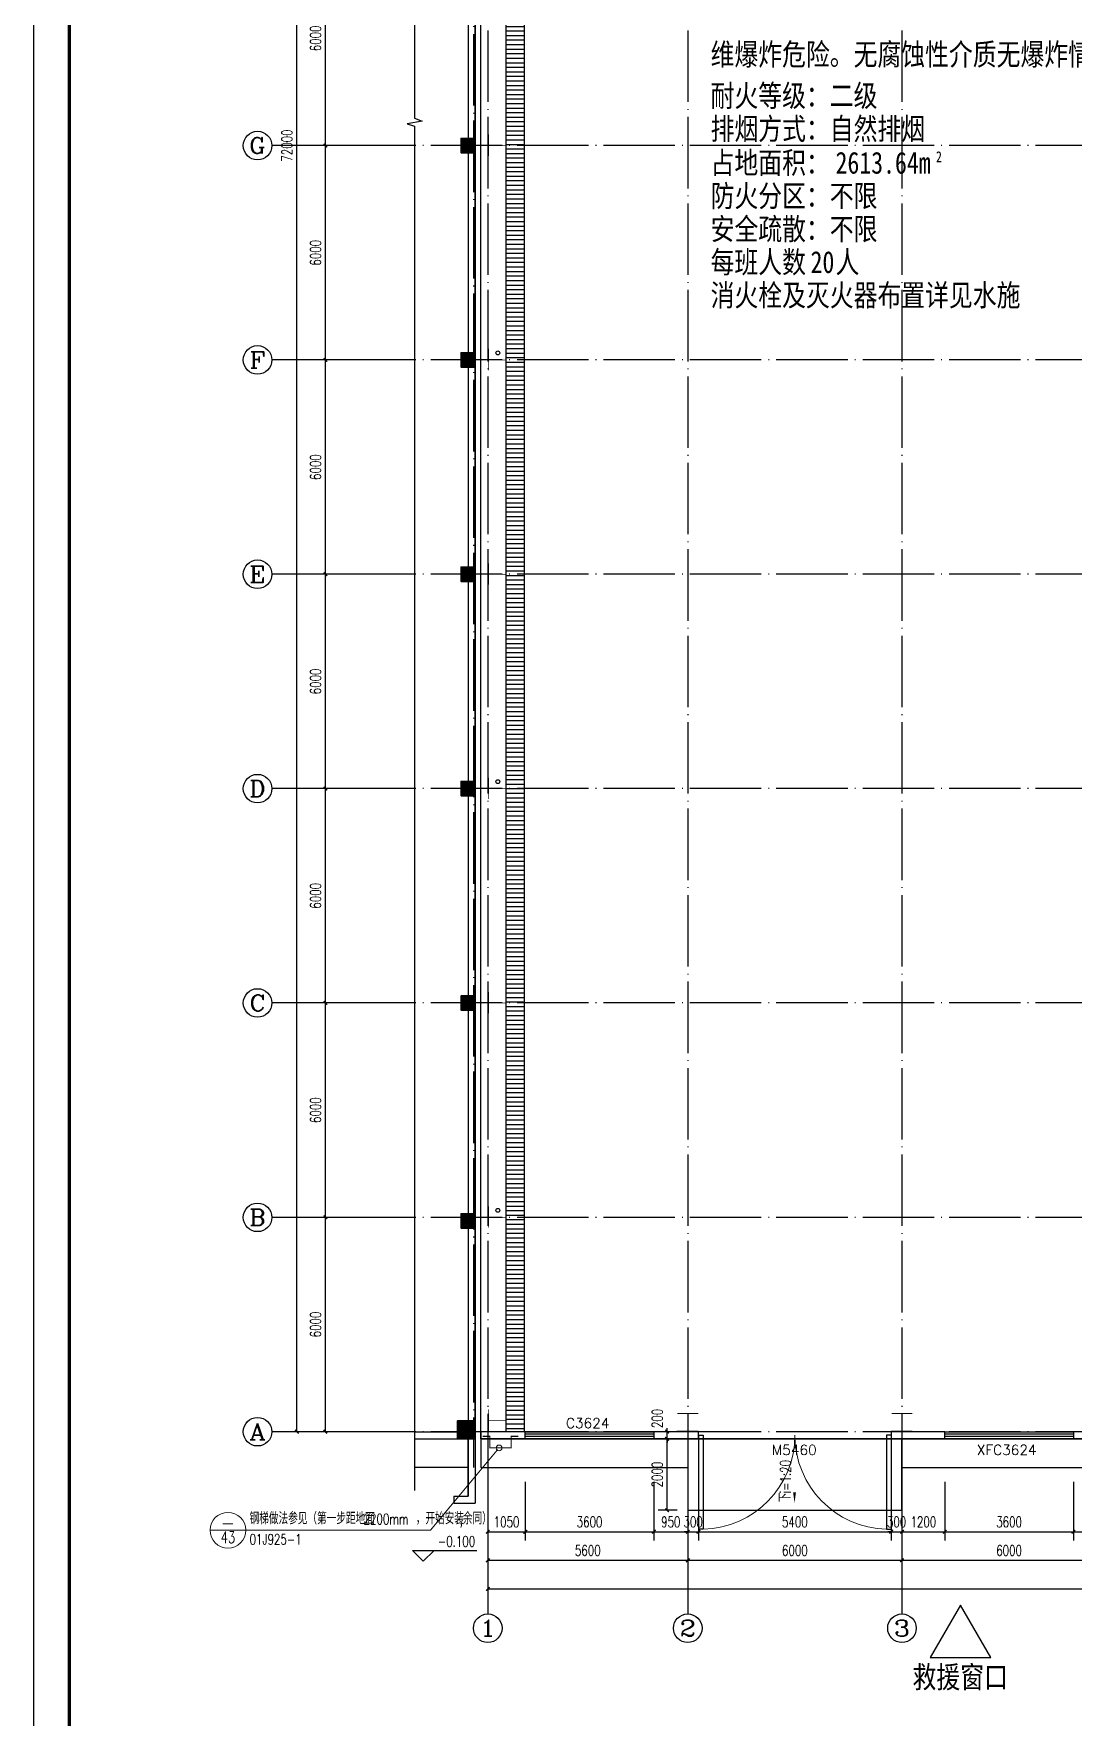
# Model space of a CAD drawing. Extents: x 683431 to 951238, y -788560 to -543702.
# Drawn here: x 683531 to 712651, y -706453 to -659326 of the extents above; entities that cross this region are included whole.
import ezdxf
from ezdxf.enums import TextEntityAlignment as Align

# ---------------------------------------------------------------- set-up
doc = ezdxf.new("R2010")
doc.units = 0
doc.header["$LTSCALE"] = 1000
doc.header["$MEASUREMENT"] = 0
doc.linetypes.add('DOTE', pattern=[2.42, 2, -0.2, 0.02, -0.2])
for name, color, linetype in [('AXIS', 3, 'Continuous'), ('AXIS_TEXT', 7, 'Continuous'), ('COLUMN', 9, 'Continuous'), ('DIM_ELEV', 3, 'Continuous'), ('DIM_SYMB', 3, 'Continuous'), ('DOTE', 1, 'Continuous'), ('GROUND', 2, 'Continuous'), ('PUB_DIM', 3, 'Continuous'), ('PUB_HATCH', 23, 'Continuous'), ('PUB_TEXT', 3, 'Continuous'), ('PUB_TITLE', 4, 'Continuous'), ('RAIL', 163, 'Continuous'), ('WALL', 7, 'Continuous'), ('WINDOW', 4, 'Continuous'), ('WINDOW_TEXT', 7, 'Continuous')]:
    doc.layers.add(name, color=color, linetype=linetype)
doc.layers.add('DIM_IDEN', color=3, linetype='Continuous', lineweight=13)
doc.layers.add('柱', color=2, linetype='Continuous', lineweight=35)
doc.styles.add('_TCH_AXIS', font='COMPLEX', dxfattribs={"bigfont": 'GBCBIG'})
doc.styles.add('_TCH_DIM', font='SIMPLEX', dxfattribs={"bigfont": 'GBCBIG'})
doc.styles.add('_TCH_DIM_T3', font='SIMPLEX', dxfattribs={"width": 0.705882, "bigfont": 'GBCBIG'})
doc.styles.add('_TCH_LABEL', font='COMPLEX', dxfattribs={"bigfont": 'GBCBIG'})
doc.styles.add('_TCH_WINDOW', font='simplex_.ttf', dxfattribs={"height": 3.5, "bigfont": 'GBCBIG'})
doc.styles.add('COMPLEX', font='COMPLEX')
doc.styles.add('宋体(0.8)', font='', dxfattribs={"width": 0.8})
doc.styles.get('宋体(0.8)').set_extended_font_data('SimSun')
doc.dimstyles.new('_TCH_ARCH&&100', dxfattribs={"dimtxt": 297.5, "dimasz": 100, "dimexe": 250, "dimexo": 300, "dimgap": 126.25, "dimtad": 1, "dimdec": 0, "dimzin": 0, "dimdsep": 46, "dimtxsty": '_TCH_DIM_T3', "dimblk": 'ARCHTICK', "dimcen": 0.09, "dimazin": 2, "dimtfac": 1, "dimtdec": 0, "dimtix": 1, "dimtmove": 2, "dimatfit": 3, "dimfxl": 0, "dimtolj": 1, "dimtzin": 0, "dimarcsym": 0})

# ---------------------------------------------------------------- blocks, each defined once
blk = doc.blocks.new('_ArchTick')
at = {"color": 0, "linetype": 'ByBlock', "const_width": 0.4}
blk.add_lwpolyline([(-0.5, -0.5), (0.5, 0.5)], dxfattribs=at)
blk = doc.blocks.new('*D45')
at = {"layer": 'Defpoints', "color": 0}
for p in [(701271, -698658), (701851, -698658), (701851, -700658)]:
    blk.add_point(p, dxfattribs=at)
at = {"layer": 'PUB_DIM', "color": 0, "lineweight": -2}
for p, q in [((701551, -698658), (701021, -698658)), ((701271, -700658), (701271, -698658)), ((701551, -700658), (701021, -700658))]:
    blk.add_line(p, q, dxfattribs=at)
at = {"layer": 'PUB_DIM', "color": 0, "lineweight": -2, "xscale": 100, "yscale": 100, "zscale": 100}
for p, rotation in [((701271, -698658), 90), ((701271, -700658), 270)]:
    blk.add_blockref('_ArchTick', p, dxfattribs=dict(at, rotation=rotation))
at = {"layer": 'PUB_DIM', "color": 0, "insert": (700996, -699658), "char_height": 297.5, "attachment_point": 5, "rotation": 90, "style": '_TCH_DIM_T3'}
blk.add_mtext('\\A1;2000', dxfattribs=at)
blk = doc.blocks.new('*D46')
at = {"layer": 'Defpoints', "color": 0}
for p in [(701271, -698458), (701851, -698458), (701851, -698658)]:
    blk.add_point(p, dxfattribs=at)
at = {"layer": 'PUB_DIM', "color": 0, "lineweight": -2}
for p, q in [((701271, -698458), (701271, -698358)), ((701551, -698458), (701021, -698458)), ((701551, -698658), (701021, -698658)), ((701271, -698658), (701271, -698458)), ((701271, -698658), (701271, -698758))]:
    blk.add_line(p, q, dxfattribs=at)
at = {"layer": 'PUB_DIM', "color": 0, "lineweight": -2, "xscale": 100, "yscale": 100, "zscale": 100}
for p, rotation in [((701271, -698458), 270), ((701271, -698658), 90)]:
    blk.add_blockref('_ArchTick', p, dxfattribs=dict(at, rotation=rotation))
at = {"layer": 'PUB_DIM', "color": 0, "insert": (700996, -698088), "char_height": 297.5, "attachment_point": 5, "rotation": 90, "style": '_TCH_DIM_T3'}
blk.add_mtext('\\A1;200', dxfattribs=at)
blk = doc.blocks.new('*D402')
at = {"layer": 'AXIS', "color": 0, "lineweight": -2}
for p, q in [((696251, -699858), (696251, -702308)), ((701851, -699858), (701851, -702308)), ((696251, -702058), (701851, -702058))]:
    blk.add_line(p, q, dxfattribs=at)
at = {"layer": 'Defpoints', "color": 0}
for p in [(696251, -699558), (701851, -699558), (701851, -702058)]:
    blk.add_point(p, dxfattribs=at)
at = {"layer": 'AXIS', "color": 0, "lineweight": -2, "xscale": 100, "yscale": 100, "zscale": 100, "rotation": 180}
blk.add_blockref('_ArchTick', (696251, -702058), dxfattribs=at)
at = {"layer": 'AXIS', "color": 0, "lineweight": -2, "xscale": 100, "yscale": 100, "zscale": 100}
blk.add_blockref('_ArchTick', (701851, -702058), dxfattribs=at)
at = {"layer": 'AXIS', "color": 0, "insert": (699051, -701783), "char_height": 297.5, "attachment_point": 5, "style": '_TCH_DIM_T3'}
blk.add_mtext('\\A1;5600', dxfattribs=at)
blk = doc.blocks.new('*D403')
at = {"layer": 'AXIS', "color": 0, "lineweight": -2}
for p, q in [((701851, -699858), (701851, -702308)), ((707851, -699858), (707851, -702308)), ((701851, -702058), (707851, -702058))]:
    blk.add_line(p, q, dxfattribs=at)
at = {"layer": 'Defpoints', "color": 0}
for p in [(701851, -699558), (707851, -699558), (707851, -702058)]:
    blk.add_point(p, dxfattribs=at)
at = {"layer": 'AXIS', "color": 0, "lineweight": -2, "xscale": 100, "yscale": 100, "zscale": 100, "rotation": 180}
blk.add_blockref('_ArchTick', (701851, -702058), dxfattribs=at)
at = {"layer": 'AXIS', "color": 0, "lineweight": -2, "xscale": 100, "yscale": 100, "zscale": 100}
blk.add_blockref('_ArchTick', (707851, -702058), dxfattribs=at)
at = {"layer": 'AXIS', "color": 0, "insert": (704851, -701783), "char_height": 297.5, "attachment_point": 5, "style": '_TCH_DIM_T3'}
blk.add_mtext('\\A1;6000', dxfattribs=at)
blk = doc.blocks.new('*D404')
at = {"layer": 'AXIS', "color": 0, "lineweight": -2}
for p, q in [((707851, -699858), (707851, -702308)), ((713851, -699858), (713851, -702308)), ((707851, -702058), (713851, -702058))]:
    blk.add_line(p, q, dxfattribs=at)
at = {"layer": 'Defpoints', "color": 0}
for p in [(707851, -699558), (713851, -699558), (713851, -702058)]:
    blk.add_point(p, dxfattribs=at)
at = {"layer": 'AXIS', "color": 0, "lineweight": -2, "xscale": 100, "yscale": 100, "zscale": 100, "rotation": 180}
blk.add_blockref('_ArchTick', (707851, -702058), dxfattribs=at)
at = {"layer": 'AXIS', "color": 0, "lineweight": -2, "xscale": 100, "yscale": 100, "zscale": 100}
blk.add_blockref('_ArchTick', (713851, -702058), dxfattribs=at)
at = {"layer": 'AXIS', "color": 0, "insert": (710851, -701783), "char_height": 297.5, "attachment_point": 5, "style": '_TCH_DIM_T3'}
blk.add_mtext('\\A1;6000', dxfattribs=at)
blk = doc.blocks.new('*D408')
at = {"layer": 'AXIS', "color": 0, "lineweight": -2}
for p, q in [((696251, -699858), (696251, -701508)), ((697301, -699858), (697301, -701508)), ((696251, -701258), (697301, -701258))]:
    blk.add_line(p, q, dxfattribs=at)
at = {"layer": 'Defpoints', "color": 0}
for p in [(696251, -699558), (697301, -699558), (697301, -701258)]:
    blk.add_point(p, dxfattribs=at)
at = {"layer": 'AXIS', "color": 0, "lineweight": -2, "xscale": 100, "yscale": 100, "zscale": 100, "rotation": 180}
blk.add_blockref('_ArchTick', (696251, -701258), dxfattribs=at)
at = {"layer": 'AXIS', "color": 0, "lineweight": -2, "xscale": 100, "yscale": 100, "zscale": 100}
blk.add_blockref('_ArchTick', (697301, -701258), dxfattribs=at)
at = {"layer": 'AXIS', "color": 0, "insert": (696776, -700983), "char_height": 297.5, "attachment_point": 5, "style": '_TCH_DIM_T3'}
blk.add_mtext('\\A1;1050', dxfattribs=at)
blk = doc.blocks.new('*D409')
at = {"layer": 'AXIS', "color": 0, "lineweight": -2}
for p, q in [((697301, -699858), (697301, -701508)), ((700901, -699858), (700901, -701508)), ((697301, -701258), (700901, -701258))]:
    blk.add_line(p, q, dxfattribs=at)
at = {"layer": 'Defpoints', "color": 0}
for p in [(697301, -699558), (700901, -699558), (700901, -701258)]:
    blk.add_point(p, dxfattribs=at)
at = {"layer": 'AXIS', "color": 0, "lineweight": -2, "xscale": 100, "yscale": 100, "zscale": 100, "rotation": 180}
blk.add_blockref('_ArchTick', (697301, -701258), dxfattribs=at)
at = {"layer": 'AXIS', "color": 0, "lineweight": -2, "xscale": 100, "yscale": 100, "zscale": 100}
blk.add_blockref('_ArchTick', (700901, -701258), dxfattribs=at)
at = {"layer": 'AXIS', "color": 0, "insert": (699101, -700983), "char_height": 297.5, "attachment_point": 5, "style": '_TCH_DIM_T3'}
blk.add_mtext('\\A1;3600', dxfattribs=at)
blk = doc.blocks.new('*D410')
at = {"layer": 'AXIS', "color": 0, "lineweight": -2}
for p, q in [((700901, -699858), (700901, -701508)), ((701851, -699858), (701851, -701508)), ((700901, -701258), (701851, -701258))]:
    blk.add_line(p, q, dxfattribs=at)
at = {"layer": 'Defpoints', "color": 0}
for p in [(700901, -699558), (701851, -699558), (701851, -701258)]:
    blk.add_point(p, dxfattribs=at)
at = {"layer": 'AXIS', "color": 0, "lineweight": -2, "xscale": 100, "yscale": 100, "zscale": 100, "rotation": 180}
blk.add_blockref('_ArchTick', (700901, -701258), dxfattribs=at)
at = {"layer": 'AXIS', "color": 0, "lineweight": -2, "xscale": 100, "yscale": 100, "zscale": 100}
blk.add_blockref('_ArchTick', (701851, -701258), dxfattribs=at)
at = {"layer": 'AXIS', "color": 0, "insert": (701376, -700983), "char_height": 297.5, "attachment_point": 5, "style": '_TCH_DIM_T3'}
blk.add_mtext('\\A1;950', dxfattribs=at)
blk = doc.blocks.new('*D411')
at = {"layer": 'AXIS', "color": 0, "lineweight": -2}
for p, q in [((701851, -699858), (701851, -701508)), ((702151, -699858), (702151, -701508)), ((701851, -701258), (701751, -701258)), ((701851, -701258), (702151, -701258)), ((702151, -701258), (702251, -701258))]:
    blk.add_line(p, q, dxfattribs=at)
at = {"layer": 'Defpoints', "color": 0}
for p in [(701851, -699558), (702151, -699558), (702151, -701258)]:
    blk.add_point(p, dxfattribs=at)
at = {"layer": 'AXIS', "color": 0, "lineweight": -2, "xscale": 100, "yscale": 100, "zscale": 100}
blk.add_blockref('_ArchTick', (701851, -701258), dxfattribs=at)
at = {"layer": 'AXIS', "color": 0, "lineweight": -2, "xscale": 100, "yscale": 100, "zscale": 100, "rotation": 180}
blk.add_blockref('_ArchTick', (702151, -701258), dxfattribs=at)
at = {"layer": 'AXIS', "color": 0, "insert": (702001, -700983), "char_height": 297.5, "attachment_point": 5, "style": '_TCH_DIM_T3'}
blk.add_mtext('\\A1;300', dxfattribs=at)
blk = doc.blocks.new('*D412')
at = {"layer": 'AXIS', "color": 0, "lineweight": -2}
for p, q in [((702151, -699858), (702151, -701508)), ((707551, -699858), (707551, -701508)), ((702151, -701258), (707551, -701258))]:
    blk.add_line(p, q, dxfattribs=at)
at = {"layer": 'Defpoints', "color": 0}
for p in [(702151, -699558), (707551, -699558), (707551, -701258)]:
    blk.add_point(p, dxfattribs=at)
at = {"layer": 'AXIS', "color": 0, "lineweight": -2, "xscale": 100, "yscale": 100, "zscale": 100, "rotation": 180}
blk.add_blockref('_ArchTick', (702151, -701258), dxfattribs=at)
at = {"layer": 'AXIS', "color": 0, "lineweight": -2, "xscale": 100, "yscale": 100, "zscale": 100}
blk.add_blockref('_ArchTick', (707551, -701258), dxfattribs=at)
at = {"layer": 'AXIS', "color": 0, "insert": (704851, -700983), "char_height": 297.5, "attachment_point": 5, "style": '_TCH_DIM_T3'}
blk.add_mtext('\\A1;5400', dxfattribs=at)
blk = doc.blocks.new('*D413')
at = {"layer": 'AXIS', "color": 0, "lineweight": -2}
for p, q in [((707551, -699858), (707551, -701508)), ((707851, -699858), (707851, -701508)), ((707551, -701258), (707451, -701258)), ((707551, -701258), (707851, -701258)), ((707851, -701258), (707951, -701258))]:
    blk.add_line(p, q, dxfattribs=at)
at = {"layer": 'Defpoints', "color": 0}
for p in [(707551, -699558), (707851, -699558), (707851, -701258)]:
    blk.add_point(p, dxfattribs=at)
at = {"layer": 'AXIS', "color": 0, "lineweight": -2, "xscale": 100, "yscale": 100, "zscale": 100}
blk.add_blockref('_ArchTick', (707551, -701258), dxfattribs=at)
at = {"layer": 'AXIS', "color": 0, "lineweight": -2, "xscale": 100, "yscale": 100, "zscale": 100, "rotation": 180}
blk.add_blockref('_ArchTick', (707851, -701258), dxfattribs=at)
at = {"layer": 'AXIS', "color": 0, "insert": (707701, -700983), "char_height": 297.5, "attachment_point": 5, "style": '_TCH_DIM_T3'}
blk.add_mtext('\\A1;300', dxfattribs=at)
blk = doc.blocks.new('*D414')
at = {"layer": 'AXIS', "color": 0, "lineweight": -2}
for p, q in [((707851, -699858), (707851, -701508)), ((709051, -699858), (709051, -701508)), ((707851, -701258), (709051, -701258))]:
    blk.add_line(p, q, dxfattribs=at)
at = {"layer": 'Defpoints', "color": 0}
for p in [(707851, -699558), (709051, -699558), (709051, -701258)]:
    blk.add_point(p, dxfattribs=at)
at = {"layer": 'AXIS', "color": 0, "lineweight": -2, "xscale": 100, "yscale": 100, "zscale": 100, "rotation": 180}
blk.add_blockref('_ArchTick', (707851, -701258), dxfattribs=at)
at = {"layer": 'AXIS', "color": 0, "lineweight": -2, "xscale": 100, "yscale": 100, "zscale": 100}
blk.add_blockref('_ArchTick', (709051, -701258), dxfattribs=at)
at = {"layer": 'AXIS', "color": 0, "insert": (708451, -700983), "char_height": 297.5, "attachment_point": 5, "style": '_TCH_DIM_T3'}
blk.add_mtext('\\A1;1200', dxfattribs=at)
blk = doc.blocks.new('*D415')
at = {"layer": 'AXIS', "color": 0, "lineweight": -2}
for p, q in [((709051, -699858), (709051, -701508)), ((712651, -699858), (712651, -701508)), ((709051, -701258), (712651, -701258))]:
    blk.add_line(p, q, dxfattribs=at)
at = {"layer": 'Defpoints', "color": 0}
for p in [(709051, -699558), (712651, -699558), (712651, -701258)]:
    blk.add_point(p, dxfattribs=at)
at = {"layer": 'AXIS', "color": 0, "lineweight": -2, "xscale": 100, "yscale": 100, "zscale": 100, "rotation": 180}
blk.add_blockref('_ArchTick', (709051, -701258), dxfattribs=at)
at = {"layer": 'AXIS', "color": 0, "lineweight": -2, "xscale": 100, "yscale": 100, "zscale": 100}
blk.add_blockref('_ArchTick', (712651, -701258), dxfattribs=at)
at = {"layer": 'AXIS', "color": 0, "insert": (710851, -700983), "char_height": 297.5, "attachment_point": 5, "style": '_TCH_DIM_T3'}
blk.add_mtext('\\A1;3600', dxfattribs=at)
blk = doc.blocks.new('*D416')
at = {"layer": 'AXIS', "color": 0, "lineweight": -2}
for p, q in [((712651, -699858), (712651, -701508)), ((713851, -699858), (713851, -701508)), ((712651, -701258), (713851, -701258))]:
    blk.add_line(p, q, dxfattribs=at)
at = {"layer": 'Defpoints', "color": 0}
for p in [(712651, -699558), (713851, -699558), (713851, -701258)]:
    blk.add_point(p, dxfattribs=at)
at = {"layer": 'AXIS', "color": 0, "lineweight": -2, "xscale": 100, "yscale": 100, "zscale": 100, "rotation": 180}
blk.add_blockref('_ArchTick', (712651, -701258), dxfattribs=at)
at = {"layer": 'AXIS', "color": 0, "lineweight": -2, "xscale": 100, "yscale": 100, "zscale": 100}
blk.add_blockref('_ArchTick', (713851, -701258), dxfattribs=at)
at = {"layer": 'AXIS', "color": 0, "insert": (713251, -700983), "char_height": 297.5, "attachment_point": 5, "style": '_TCH_DIM_T3'}
blk.add_mtext('\\A1;1200', dxfattribs=at)
blk = doc.blocks.new('*D481')
at = {"layer": 'AXIS', "color": 0, "lineweight": -2}
for p, q in [((693901, -692458), (691451, -692458)), ((691701, -698458), (691701, -692458)), ((693901, -698458), (691451, -698458))]:
    blk.add_line(p, q, dxfattribs=at)
at = {"layer": 'Defpoints', "color": 0}
for p in [(691701, -692458), (694201, -692458), (694201, -698458)]:
    blk.add_point(p, dxfattribs=at)
at = {"layer": 'AXIS', "color": 0, "lineweight": -2, "xscale": 100, "yscale": 100, "zscale": 100}
for p, rotation in [((691701, -692458), 90), ((691701, -698458), 270)]:
    blk.add_blockref('_ArchTick', p, dxfattribs=dict(at, rotation=rotation))
at = {"layer": 'AXIS', "color": 0, "insert": (691426, -695458), "char_height": 297.5, "attachment_point": 5, "rotation": 90, "style": '_TCH_DIM_T3'}
blk.add_mtext('\\A1;6000', dxfattribs=at)
blk = doc.blocks.new('*D482')
at = {"layer": 'AXIS', "color": 0, "lineweight": -2}
for p, q in [((693901, -686458), (691451, -686458)), ((691701, -692458), (691701, -686458)), ((693901, -692458), (691451, -692458))]:
    blk.add_line(p, q, dxfattribs=at)
at = {"layer": 'Defpoints', "color": 0}
for p in [(691701, -686458), (694201, -686458), (694201, -692458)]:
    blk.add_point(p, dxfattribs=at)
at = {"layer": 'AXIS', "color": 0, "lineweight": -2, "xscale": 100, "yscale": 100, "zscale": 100}
for p, rotation in [((691701, -686458), 90), ((691701, -692458), 270)]:
    blk.add_blockref('_ArchTick', p, dxfattribs=dict(at, rotation=rotation))
at = {"layer": 'AXIS', "color": 0, "insert": (691426, -689458), "char_height": 297.5, "attachment_point": 5, "rotation": 90, "style": '_TCH_DIM_T3'}
blk.add_mtext('\\A1;6000', dxfattribs=at)
blk = doc.blocks.new('*D483')
at = {"layer": 'AXIS', "color": 0, "lineweight": -2}
for p, q in [((693901, -680458), (691451, -680458)), ((691701, -686458), (691701, -680458)), ((693901, -686458), (691451, -686458))]:
    blk.add_line(p, q, dxfattribs=at)
at = {"layer": 'Defpoints', "color": 0}
for p in [(691701, -680458), (694201, -680458), (694201, -686458)]:
    blk.add_point(p, dxfattribs=at)
at = {"layer": 'AXIS', "color": 0, "lineweight": -2, "xscale": 100, "yscale": 100, "zscale": 100}
for p, rotation in [((691701, -680458), 90), ((691701, -686458), 270)]:
    blk.add_blockref('_ArchTick', p, dxfattribs=dict(at, rotation=rotation))
at = {"layer": 'AXIS', "color": 0, "insert": (691426, -683458), "char_height": 297.5, "attachment_point": 5, "rotation": 90, "style": '_TCH_DIM_T3'}
blk.add_mtext('\\A1;6000', dxfattribs=at)
blk = doc.blocks.new('*D484')
at = {"layer": 'AXIS', "color": 0, "lineweight": -2}
for p, q in [((693901, -674458), (691451, -674458)), ((691701, -680458), (691701, -674458)), ((693901, -680458), (691451, -680458))]:
    blk.add_line(p, q, dxfattribs=at)
at = {"layer": 'Defpoints', "color": 0}
for p in [(691701, -674458), (694201, -674458), (694201, -680458)]:
    blk.add_point(p, dxfattribs=at)
at = {"layer": 'AXIS', "color": 0, "lineweight": -2, "xscale": 100, "yscale": 100, "zscale": 100}
for p, rotation in [((691701, -674458), 90), ((691701, -680458), 270)]:
    blk.add_blockref('_ArchTick', p, dxfattribs=dict(at, rotation=rotation))
at = {"layer": 'AXIS', "color": 0, "insert": (691426, -677458), "char_height": 297.5, "attachment_point": 5, "rotation": 90, "style": '_TCH_DIM_T3'}
blk.add_mtext('\\A1;6000', dxfattribs=at)
blk = doc.blocks.new('*D485')
at = {"layer": 'AXIS', "color": 0, "lineweight": -2}
for p, q in [((693901, -668458), (691451, -668458)), ((691701, -674458), (691701, -668458)), ((693901, -674458), (691451, -674458))]:
    blk.add_line(p, q, dxfattribs=at)
at = {"layer": 'Defpoints', "color": 0}
for p in [(691701, -668458), (694201, -668458), (694201, -674458)]:
    blk.add_point(p, dxfattribs=at)
at = {"layer": 'AXIS', "color": 0, "lineweight": -2, "xscale": 100, "yscale": 100, "zscale": 100}
for p, rotation in [((691701, -668458), 90), ((691701, -674458), 270)]:
    blk.add_blockref('_ArchTick', p, dxfattribs=dict(at, rotation=rotation))
at = {"layer": 'AXIS', "color": 0, "insert": (691426, -671458), "char_height": 297.5, "attachment_point": 5, "rotation": 90, "style": '_TCH_DIM_T3'}
blk.add_mtext('\\A1;6000', dxfattribs=at)
blk = doc.blocks.new('*D486')
at = {"layer": 'AXIS', "color": 0, "lineweight": -2}
for p, q in [((693901, -662458), (691451, -662458)), ((691701, -668458), (691701, -662458)), ((693901, -668458), (691451, -668458))]:
    blk.add_line(p, q, dxfattribs=at)
at = {"layer": 'Defpoints', "color": 0}
for p in [(691701, -662458), (694201, -662458), (694201, -668458)]:
    blk.add_point(p, dxfattribs=at)
at = {"layer": 'AXIS', "color": 0, "lineweight": -2, "xscale": 100, "yscale": 100, "zscale": 100}
for p, rotation in [((691701, -662458), 90), ((691701, -668458), 270)]:
    blk.add_blockref('_ArchTick', p, dxfattribs=dict(at, rotation=rotation))
at = {"layer": 'AXIS', "color": 0, "insert": (691426, -665458), "char_height": 297.5, "attachment_point": 5, "rotation": 90, "style": '_TCH_DIM_T3'}
blk.add_mtext('\\A1;6000', dxfattribs=at)
blk = doc.blocks.new('*D487')
at = {"layer": 'AXIS', "color": 0, "lineweight": -2}
for p, q in [((693901, -656458), (691451, -656458)), ((691701, -662458), (691701, -656458)), ((693901, -662458), (691451, -662458))]:
    blk.add_line(p, q, dxfattribs=at)
at = {"layer": 'Defpoints', "color": 0}
for p in [(691701, -656458), (694201, -656458), (694201, -662458)]:
    blk.add_point(p, dxfattribs=at)
at = {"layer": 'AXIS', "color": 0, "lineweight": -2, "xscale": 100, "yscale": 100, "zscale": 100}
for p, rotation in [((691701, -656458), 90), ((691701, -662458), 270)]:
    blk.add_blockref('_ArchTick', p, dxfattribs=dict(at, rotation=rotation))
at = {"layer": 'AXIS', "color": 0, "insert": (691426, -659458), "char_height": 297.5, "attachment_point": 5, "rotation": 90, "style": '_TCH_DIM_T3'}
blk.add_mtext('\\A1;6000', dxfattribs=at)
blk = doc.blocks.new('*D493')
at = {"layer": 'AXIS', "color": 0, "lineweight": -2}
for p, q in [((693901, -626458), (690651, -626458)), ((690901, -698458), (690901, -626458)), ((693901, -698458), (690651, -698458))]:
    blk.add_line(p, q, dxfattribs=at)
at = {"layer": 'Defpoints', "color": 0}
for p in [(690901, -626458), (694201, -626458), (694201, -698458)]:
    blk.add_point(p, dxfattribs=at)
at = {"layer": 'AXIS', "color": 0, "lineweight": -2, "xscale": 100, "yscale": 100, "zscale": 100}
for p, rotation in [((690901, -626458), 90), ((690901, -698458), 270)]:
    blk.add_blockref('_ArchTick', p, dxfattribs=dict(at, rotation=rotation))
at = {"layer": 'AXIS', "color": 0, "insert": (690626, -662458), "char_height": 297.5, "attachment_point": 5, "rotation": 90, "style": '_TCH_DIM_T3'}
blk.add_mtext('\\A1;72000', dxfattribs=at)
blk = doc.blocks.new('_AXISO')
blk.add_circle((0, 0), 0.5)
at = {"layer": 'AXIS_TEXT', "style": 'COMPLEX', "width": 1.041667}
blk.add_attdef('A', text='', height=0.56, dxfattribs=at).set_placement((-0.25, -0.28), (0.25, -0.28), align=Align.FIT)
blk = doc.blocks.new('*D507')
at = {"layer": 'AXIS', "color": 0, "lineweight": -2}
for p, q in [((696251, -699858), (696251, -703108)), ((731851, -699858), (731851, -703108)), ((696251, -702858), (731851, -702858))]:
    blk.add_line(p, q, dxfattribs=at)
at = {"layer": 'Defpoints', "color": 0}
for p in [(696251, -699558), (731851, -699558), (731851, -702858)]:
    blk.add_point(p, dxfattribs=at)
at = {"layer": 'AXIS', "color": 0, "lineweight": -2, "xscale": 100, "yscale": 100, "zscale": 100, "rotation": 180}
blk.add_blockref('_ArchTick', (696251, -702858), dxfattribs=at)
at = {"layer": 'AXIS', "color": 0, "lineweight": -2, "xscale": 100, "yscale": 100, "zscale": 100}
blk.add_blockref('_ArchTick', (731851, -702858), dxfattribs=at)
at = {"layer": 'AXIS', "color": 0, "insert": (714051, -702583), "char_height": 297.5, "attachment_point": 5, "style": '_TCH_DIM_T3'}
blk.add_mtext('\\A1;35600', dxfattribs=at)
blk = doc.blocks.new('_FZH')
blk.add_lwpolyline([(-0.5, -0.5), (0.5, -0.5), (0.5, 0.5), (-0.5, 0.5)], close=True)
at = {"layer": 'PUB_HATCH'}
blk.add_solid([(-0.5, -0.5), (0.5, -0.5), (-0.5, 0.5), (0.5, 0.5)], dxfattribs=at)
blk = doc.blocks.new('$WINLIB2D$00000001')
at = {"color": 0}
for points in [[(-0.5, 0.5), (-0.5, -0.5)], [(-0.5, 0.5), (0.5, 0.5)], [(0.5, -0.5), (0.5, 0.5)], [(0.5, 0.167), (-0.5, 0.167)], [(0.5, -0.167), (-0.5, -0.167)], [(-0.5, -0.5), (0.5, -0.5)]]:
    blk.add_lwpolyline(points, dxfattribs=at)
blk = doc.blocks.new('$DorLib2D$00000002')
for p, q in [((-0.5, 0), (-0.5, 0.4875)), ((-0.475, 0.4875), (-0.5, 0.4875)), ((-0.475, 0), (-0.475, 0.4875)), ((0.475, 0), (0.475, 0.4875)), ((0.475, 0.4875), (0.5, 0.4875)), ((0.5, 0), (0.5, 0.4875)), ((-0.5, 0), (-0.475, 0)), ((0.5, 0), (0.475, 0))]:
    blk.add_line(p, q)
at = {"lineweight": 13}
for centre, start, end in [((-0.4875, 0), 0, 88.53072), ((0.4875, 0), 91.46928, 180)]:
    blk.add_arc(centre, 0.4875, start, end, dxfattribs=at)

msp = doc.modelspace()

# ---------------------------------------------------------------- hatches: boundary and pattern name
h = msp.add_hatch()
h.set_pattern_fill('ANSI31', color=256, scale=80, angle=495, style=0)
h.set_pattern_definition([(180, (1458051.94, -596257.01), (-6e-14, -127), [])])
h.paths.add_polyline_path([(696766.4, -698458.2), (697266.4, -698458.2), (697266.4, -626458.2), (696766.4, -626458.2)])

# ---------------------------------------------------------------- linework, layer by layer
at = {"ltscale": 0.5}
msp.add_line((697266.4, -626458.2), (697266.4, -698458.2), dxfattribs=at)
msp.add_lwpolyline([(697266.4, -626458.2), (697266.4, -698458.2), (696766.4, -698458.2), (696766.4, -626458.2)])
at = {"ltscale": 10, "const_width": 20}
for points in [[(696278.8, -662732.3), (696278.8, -662147.5)], [(696278.8, -662732.3), (696278.8, -662147.5)], [(696278.8, -662732.3), (696278.8, -662147.5)], [(696278.8, -662734.9), (696278.8, -662150.1)], [(696278.8, -662750.6), (696278.8, -662165.8)], [(696278.8, -662750.9), (696278.8, -662166.1)], [(696766.4, -662458.2), (696278.8, -662458.2)], [(696766.4, -662750.6), (696766.4, -662165.8)], [(696278.8, -668732.3), (696278.8, -668147.5)], [(696278.8, -668732.3), (696278.8, -668147.5)], [(696278.8, -668732.3), (696278.8, -668147.5)], [(696278.8, -668734.9), (696278.8, -668150.1)], [(696278.8, -668750.6), (696278.8, -668165.8)], [(696278.8, -668750.9), (696278.8, -668166.1)], [(696766.4, -668750.6), (696766.4, -668165.8)], [(696766.4, -668458.2), (696278.8, -668458.2)], [(696278.8, -674732.3), (696278.8, -674147.5)], [(696278.8, -674732.3), (696278.8, -674147.5)], [(696278.8, -674732.3), (696278.8, -674147.5)], [(696278.8, -674734.9), (696278.8, -674150.1)], [(696278.8, -674750.6), (696278.8, -674165.8)], [(696278.8, -674750.9), (696278.8, -674166.1)], [(696766.4, -674750.6), (696766.4, -674165.8)], [(696766.4, -674458.2), (696278.8, -674458.2)], [(696278.8, -680732.3), (696278.8, -680147.5)], [(696278.8, -680732.3), (696278.8, -680147.5)], [(696278.8, -680732.3), (696278.8, -680147.5)], [(696278.8, -680734.9), (696278.8, -680150.1)], [(696278.8, -680750.6), (696278.8, -680165.8)], [(696278.8, -680750.9), (696278.8, -680166.1)], [(696766.4, -680458.2), (696278.8, -680458.2)], [(696766.4, -680750.6), (696766.4, -680165.8)], [(696278.8, -686732.3), (696278.8, -686147.5)], [(696278.8, -686732.3), (696278.8, -686147.5)], [(696278.8, -686732.3), (696278.8, -686147.5)], [(696278.8, -686734.9), (696278.8, -686150.1)], [(696278.8, -686750.6), (696278.8, -686165.8)], [(696278.8, -686750.9), (696278.8, -686166.1)], [(696766.4, -686750.6), (696766.4, -686165.8)], [(696766.4, -686458.2), (696278.8, -686458.2)], [(696278.8, -692732.3), (696278.8, -692147.5)], [(696278.8, -692732.3), (696278.8, -692147.5)], [(696278.8, -692732.3), (696278.8, -692147.5)], [(696278.8, -692734.9), (696278.8, -692150.1)], [(696278.8, -692750.6), (696278.8, -692165.8)], [(696278.8, -692750.9), (696278.8, -692166.1)], [(696766.4, -692750.6), (696766.4, -692165.8)], [(696766.4, -692458.2), (696278.8, -692458.2)], [(696278.8, -698419.4), (696278.8, -697834.6)], [(696278.8, -698419.4), (696278.8, -697834.6)], [(696278.8, -698419.4), (696278.8, -697834.6)], [(696278.8, -698422), (696278.8, -697837.2)], [(696278.8, -698437.7), (696278.8, -697852.9)], [(696278.8, -698438), (696278.8, -697853.2)], [(696766.4, -698437.7), (696766.4, -697852.9)], [(702143.2, -697948.6), (701558.4, -697948.6)], [(701850.8, -697948.6), (701850.8, -698436.2)], [(708143.2, -697948.6), (707558.4, -697948.6)], [(707850.8, -697948.6), (707850.8, -698436.2)], [(696766.4, -698145.3), (696278.8, -698145.3)], [(702124.9, -698436.2), (701540.1, -698436.2)], [(702124.9, -698436.2), (701540.1, -698436.2)], [(702124.9, -698436.2), (701540.1, -698436.2)], [(702127.4, -698436.2), (701542.6, -698436.2)], [(702143.2, -698436.2), (701558.4, -698436.2)], [(702143.4, -698436.2), (701558.6, -698436.2)], [(708124.9, -698436.2), (707540.1, -698436.2)], [(708124.9, -698436.2), (707540.1, -698436.2)], [(708124.9, -698436.2), (707540.1, -698436.2)], [(708127.4, -698436.2), (707542.6, -698436.2)], [(708143.2, -698436.2), (707558.4, -698436.2)], [(708143.4, -698436.2), (707558.6, -698436.2)]]:
    msp.add_lwpolyline(points, dxfattribs=at)
at = {"const_width": 30}
msp.add_lwpolyline([(697108.1, -698587.5), (696908.1, -698587.5), (696908.1, -698907.5), (696308.1, -698907.5), (696308.1, -698587.5), (696108.1, -698587.5)], dxfattribs=at)
at = {"flags": 128}
msp.add_lwpolyline([(709491.3, -703313.9), (708644.8, -704780.2), (710337.9, -704780.2)], close=True, dxfattribs=at)
at = {"layer": 'AXIS'}
for p, q in [((694201, -662458.2), (690201, -662458.2)), ((694201, -668458.2), (690201, -668458.2)), ((694201, -674458.2), (690201, -674458.2)), ((694201, -680458.2), (690201, -680458.2)), ((694201, -686458.2), (690201, -686458.2)), ((694201, -692458.2), (690201, -692458.2)), ((694201, -698458.2), (690201, -698458.2)), ((696251, -699558.2), (696251, -703558.2)), ((701851, -699558.2), (701851, -703558.2)), ((707851, -699558.2), (707851, -703558.2))]:
    msp.add_line(p, q, dxfattribs=at)
at = {"layer": 'DIM_ELEV'}
for p, q in [((694443.9, -702083.1), (694143.9, -701783.1)), ((694143.9, -701783.1), (695943.9, -701783.1)), ((694443.9, -702083.1), (694743.9, -701783.1))]:
    msp.add_line(p, q, dxfattribs=at)
at = {"layer": 'DIM_IDEN'}
for p, q in [((696515, -698973.7), (694642.6, -701215.5)), ((689472.8, -701215.5), (688472.8, -701215.5)), ((694642.6, -701215.5), (689472.8, -701215.5))]:
    msp.add_line(p, q, dxfattribs=at)
for centre, radius in [((696566.4, -698912.2), 80.1), ((688972.8, -701215.5), 500)]:
    msp.add_circle(centre, radius, dxfattribs=at)
at = {"layer": 'DIM_SYMB'}
msp.add_lwpolyline([(694201, -623505.7), (694201, -661694.5), (694411, -661771), (693991, -661845), (694201, -661919.5), (694201, -700108.4)], dxfattribs=at)
msp.add_lwpolyline([(704841.8, -699171.3, 0, 0, 0), (704841.8, -700455.7, 0, 80, 0), (704841.8, -700155.7, 0, 0, 0)], format="xyseb", dxfattribs=at)
at = {"layer": 'DOTE', "linetype": 'DOTE'}
for p, q in [((696251, -625358.2), (696251, -703558.2)), ((701851, -625358.2), (701851, -703558.2)), ((707851, -625358.2), (707851, -703558.2)), ((695851, -625458.2), (695851, -699458.2)), ((732951, -662458.2), (694201, -662458.2)), ((732951, -668458.2), (694201, -668458.2)), ((732951, -674458.2), (694201, -674458.2)), ((732951, -680458.2), (694201, -680458.2)), ((732951, -686458.2), (694201, -686458.2)), ((732951, -692458.2), (694201, -692458.2)), ((732951, -698458.2), (694201, -698458.2))]:
    msp.add_line(p, q, dxfattribs=at)
at = {"layer": 'GROUND'}
for p, q in [((694201, -698658.2), (695551, -698658.2)), ((695901, -698658.2), (695901, -699458.2)), ((696051, -698658.2), (732051, -698658.2))]:
    msp.add_line(p, q, dxfattribs=at)
at = {"layer": 'GROUND', "color": 0}
for p, q in [((696051, -698658.2), (696051, -699458.2)), ((695701, -699458.2), (694201, -699458.2)), ((696051, -699458.2), (701851, -699458.2)), ((707851, -699458.2), (719851, -699458.2))]:
    msp.add_line(p, q, dxfattribs=at)
msp.add_lwpolyline([(695901, -698658.2), (695901, -626258.2)], dxfattribs=at)
at = {"layer": 'GROUND'}
msp.add_lwpolyline([(696051, -626258.2), (732051, -626258.2), (732051, -698658.2), (696051, -698658.2)], dxfattribs=at)
at = {"layer": 'PUB_TITLE'}
msp.add_lwpolyline([(683530.8, -719849.5), (742930.8, -719849.5), (742930.8, -614749.5), (683530.8, -614749.5)], close=True, dxfattribs=at)
at = {"layer": 'PUB_TITLE', "const_width": 100}
msp.add_lwpolyline([(684530.8, -718849.5), (741930.8, -718849.5), (741930.8, -617249.5), (684530.8, -617249.5)], close=True, dxfattribs=at)
at = {"layer": 'RAIL', "color": 0, "ltscale": 0.5}
for p, q in [((695901, -698658.2), (695901, -626258.2)), ((696051, -698658.2), (696051, -626258.2))]:
    msp.add_line(p, q, dxfattribs=at)
at = {"layer": 'RAIL', "ltscale": 0.5}
for p, q in [((695701, -700258.2), (695701, -698658.2)), ((696051, -698658.2), (696051, -698458.2)), ((695301, -700258.2), (695701, -700258.2))]:
    msp.add_line(p, q, dxfattribs=at)
msp.add_lwpolyline([(701851, -700658.2), (707851, -700658.2), (707851, -698658.2), (701851, -698658.2)], close=True, dxfattribs=at)
for centre in [(696531.8, -668262.6), (696531.8, -680262.6), (696531.8, -692262.6)]:
    msp.add_circle(centre, 55, dxfattribs=at)
at = {"layer": 'WALL'}
for p, q in [((695701, -656658.2), (695701, -662258.2)), ((695901, -656658.2), (695901, -662258.2)), ((695701, -662658.2), (695701, -668258.2)), ((695901, -662658.2), (695901, -668258.2)), ((695701, -668658.2), (695701, -674258.2)), ((695901, -668658.2), (695901, -674258.2)), ((695701, -674658.2), (695701, -680258.2)), ((695901, -674658.2), (695901, -680258.2)), ((695701, -680658.2), (695701, -686258.2)), ((695901, -680658.2), (695901, -686258.2)), ((695701, -686658.2), (695701, -692358.2)), ((695901, -686658.2), (695901, -692358.2)), ((695701, -692758.2), (695701, -698158.2)), ((695901, -692758.2), (695901, -698158.2)), ((694201, -698458.2), (695401, -698458.2)), ((694201, -698458.2), (694201, -698658.2)), ((694201, -698658.2), (695401, -698658.2))]:
    msp.add_line(p, q, dxfattribs=at)
at = {"layer": 'WALL', "color": 2}
for p, q in [((695701, -698658.2), (695701, -700258.2)), ((695901, -698658.2), (695901, -700458.2)), ((697301, -698458.2), (696051, -698458.2)), ((696051, -698458.2), (696051, -698658.2)), ((696051, -698658.2), (697301, -698658.2)), ((697301, -698658.2), (697301, -698458.2)), ((702151, -698458.2), (700901, -698458.2)), ((700901, -698458.2), (700901, -698658.2)), ((700901, -698658.2), (702151, -698658.2)), ((702151, -698658.2), (702151, -698458.2)), ((709051, -698458.2), (707551, -698458.2)), ((707551, -698458.2), (707551, -698658.2)), ((707551, -698658.2), (709051, -698658.2)), ((709051, -698658.2), (709051, -698458.2)), ((695301, -700258.2), (695701, -700258.2)), ((695301, -700258.2), (695301, -700458.2)), ((695301, -700458.2), (695901, -700458.2))]:
    msp.add_line(p, q, dxfattribs=at)
at = {"layer": '柱', "ltscale": 1}
for points in [[(695901, -662658.2), (695901, -662258.2), (695501, -662258.2), (695501, -662658.2)], [(695901, -668658.2), (695901, -668258.2), (695501, -668258.2), (695501, -668658.2)], [(695901, -674658.2), (695901, -674258.2), (695501, -674258.2), (695501, -674658.2)], [(695901, -680658.2), (695901, -680258.2), (695501, -680258.2), (695501, -680658.2)], [(695901, -686658.2), (695901, -686258.2), (695501, -686258.2), (695501, -686658.2)], [(695901, -692758.2), (695901, -692358.2), (695501, -692358.2), (695501, -692758.2)], [(695901, -698658.2), (695901, -698158.2), (695401, -698158.2), (695401, -698658.2)]]:
    msp.add_lwpolyline(points, close=True, dxfattribs=at)

# ---------------------------------------------------------------- block references
at = {"layer": 'AXIS'}
ref = msp.add_blockref('_AXISO', (689801, -662458.2), dxfattribs=dict(at, xscale=800, yscale=800, zscale=800))
ref.add_attrib('A', 'G', dxfattribs={"layer": 'AXIS_TEXT', "ltscale": 0.5, "height": 452.5, "style": '_TCH_AXIS', "width": 1.166667}).set_placement((689574.8, -662684.5), (690027.3, -662684.5), align=Align.FIT)
ref = msp.add_blockref('_AXISO', (689801, -668458.2), dxfattribs=dict(at, xscale=800, yscale=800, zscale=800))
ref.add_attrib('A', 'F', dxfattribs={"layer": 'AXIS_TEXT', "ltscale": 0.5, "height": 452.5, "style": '_TCH_AXIS', "width": 1.3125}).set_placement((689574.8, -668684.5), (690027.3, -668684.5), align=Align.FIT)
ref = msp.add_blockref('_AXISO', (689801, -674458.2), dxfattribs=dict(at, xscale=800, yscale=800, zscale=800))
ref.add_attrib('A', 'E', dxfattribs={"layer": 'AXIS_TEXT', "ltscale": 0.5, "height": 452.5, "style": '_TCH_AXIS', "width": 1.3125}).set_placement((689574.8, -674684.5), (690027.3, -674684.5), align=Align.FIT)
ref = msp.add_blockref('_AXISO', (689801, -680458.2), dxfattribs=dict(at, xscale=800, yscale=800, zscale=800))
ref.add_attrib('A', 'D', dxfattribs={"layer": 'AXIS_TEXT', "ltscale": 0.5, "height": 452.5, "style": '_TCH_AXIS', "width": 1.235294}).set_placement((689574.8, -680684.5), (690027.3, -680684.5), align=Align.FIT)
ref = msp.add_blockref('_AXISO', (689801, -686458.2), dxfattribs=dict(at, xscale=800, yscale=800, zscale=800))
ref.add_attrib('A', 'C', dxfattribs={"layer": 'AXIS_TEXT', "ltscale": 0.5, "height": 452.5, "style": '_TCH_AXIS', "width": 1.4}).set_placement((689574.8, -686684.5), (690027.3, -686684.5), align=Align.FIT)
ref = msp.add_blockref('_AXISO', (689801, -692458.2), dxfattribs=dict(at, xscale=800, yscale=800, zscale=800))
ref.add_attrib('A', 'B', dxfattribs={"layer": 'AXIS_TEXT', "ltscale": 0.5, "height": 452.5, "style": '_TCH_AXIS', "width": 1.235294}).set_placement((689574.8, -692684.5), (690027.3, -692684.5), align=Align.FIT)
ref = msp.add_blockref('_AXISO', (689801, -698458.2), dxfattribs=dict(at, xscale=800, yscale=800, zscale=800))
ref.add_attrib('A', 'A', dxfattribs={"layer": 'AXIS_TEXT', "ltscale": 0.5, "height": 452.5, "style": '_TCH_AXIS', "width": 1.166667}).set_placement((689574.8, -698684.5), (690027.3, -698684.5), align=Align.FIT)
ref = msp.add_blockref('_AXISO', (696251, -703958.2), dxfattribs=dict(at, xscale=800, yscale=800, zscale=800))
ref.add_attrib('A', '1', dxfattribs={"layer": 'AXIS_TEXT', "ltscale": 0.5, "height": 452.5, "style": '_TCH_AXIS', "width": 2.333333}).set_placement((696024.8, -704184.5), (696477.3, -704184.5), align=Align.FIT)
ref = msp.add_blockref('_AXISO', (701851, -703958.2), dxfattribs=dict(at, xscale=800, yscale=800, zscale=800))
ref.add_attrib('A', '2', dxfattribs={"layer": 'AXIS_TEXT', "ltscale": 0.5, "height": 452.5, "style": '_TCH_AXIS', "width": 1.5}).set_placement((701624.8, -704184.5), (702077.3, -704184.5), align=Align.FIT)
ref = msp.add_blockref('_AXISO', (707851, -703958.2), dxfattribs=dict(at, xscale=800, yscale=800, zscale=800))
ref.add_attrib('A', '3', dxfattribs={"layer": 'AXIS_TEXT', "ltscale": 0.5, "height": 452.5, "style": '_TCH_AXIS', "width": 1.5}).set_placement((707624.8, -704184.5), (708077.3, -704184.5), align=Align.FIT)
at = {"layer": 'COLUMN'}
for p, xscale, yscale, zscale in [((695701, -662458.2), 400, 400, 400), ((695701, -668458.2), 400, 400, 400), ((695701, -674458.2), 400, 400, 400), ((695701, -680458.2), 400, 400, 400), ((695701, -686458.2), 400, 400, 400), ((695701, -692558.2), 400, 400, 400), ((695651, -698408.2), 500.000000004773, 500.0078124994179, 500.0078124994179)]:
    msp.add_blockref('_FZH', p, dxfattribs=dict(at, xscale=xscale, yscale=yscale, zscale=zscale))
at = {"layer": 'WINDOW'}
ref = msp.add_blockref('$WINLIB2D$00000001', (699101, -698558.2), dxfattribs=dict(at, xscale=3600, yscale=-200, zscale=3600))
ref.add_attrib('A', 'C3624', (698440.6, -698358.2), dxfattribs={"layer": 'WINDOW_TEXT', "ltscale": 0.5, "height": 280.96, "style": '_TCH_WINDOW'})
ref = msp.add_blockref('$DorLib2D$00000002', (704851, -698558.2), dxfattribs=dict(at, xscale=5400, yscale=-5400, zscale=5400))
ref.add_attrib('A', 'M5460', (704209.1, -699108.2), dxfattribs={"layer": 'WINDOW_TEXT', "ltscale": 0.5, "height": 280.96, "style": '_TCH_WINDOW'})
ref = msp.add_blockref('$WINLIB2D$00000001', (710851, -698558.2), dxfattribs=dict(at, xscale=3600, yscale=-200, zscale=3600))
ref.add_attrib('A', 'XFC3624', (709947.4, -699108.2), dxfattribs={"layer": 'WINDOW_TEXT', "ltscale": 0.5, "height": 280.96, "style": '_TCH_WINDOW'})

# ---------------------------------------------------------------- texts
at = {"layer": 'PUB_TEXT'}
for s, height, style, width, p in [('维爆炸危险。无腐蚀性介质无爆炸情况，常温下使用或加工不燃烧物质的生产）', 611.772, '宋体(0.8)', 0.8, (702491, -660210, 0.4)), ('耐火等级：二级', 611.77, '宋体(0.8)', 0.8, (702491, -661366.9, 0.4)), ('排烟方式：自然排烟', 611.77, '宋体(0.8)', 0.8, (702491, -662293.7, 0.4)), ('占地面积：', 611.77, '宋体(0.8)', 0.8, (702491, -663244.8, 0.4)), ('2613.64m', 611.77, '宋体(0.8)', 0.8, (705990.7, -663244.8, 0.4)), ('2', 305.9, '宋体(0.8)', 0.8, (708802.9, -662924.2, 0.4)), ('防火分区：不限', 611.77, '宋体(0.8)', 0.8, (702491, -664171.6, 0.4)), ('安全疏散：不限', 611.77, '宋体(0.8)', 0.8, (702491, -665098.3, 0.4)), ('每班人数', 611.77, '宋体(0.8)', 0.8, (702491, -666025.1, 0.4)), ('20', 611.77, '宋体(0.8)', 0.8, (705290.8, -666025.1, 0.4)), ('人', 611.8, '宋体(0.8)', 0.8, (705990.7, -666025.1, 0.4)), ('消火栓及灭火器布置详见水施', 611.772, '宋体(0.8)', 0.8, (702491, -666951.9, 0.4)), ('2200mm', 297.5, '_TCH_LABEL', 0.705882, (692772.5, -701051.6)), (',', 297.5, '_TCH_LABEL', 0.705882, (695461.2, -701051.6)), ('01J925-1', 297.5, '_TCH_LABEL', 0.705882, (689577.8, -701619.2)), ('-0.100', 297.5, '_TCH_DIM', 0.705882, (694853.9, -701678.1)), ('救援窗口', 611.77, '宋体(0.8)', 0.8, (708147.2, -705631.2, 0.4))]:
    msp.add_text(s, height=height, dxfattribs=dict(at, style=style, width=width)).set_placement(p)
at = {"layer": 'PUB_TEXT', "style": '_TCH_DIM', "width": 0.705882}
msp.add_text('i=1:20', height=297.5, rotation=90, dxfattribs=at).set_placement((704736.8, -700185.6))
at = {"layer": 'PUB_TEXT', "style": '_TCH_DIM'}
msp.add_text('下', height=337.6, rotation=90, dxfattribs=at).set_placement((704736.8, -700431.4))
at = {"layer": 'PUB_TEXT', "style": '_TCH_LABEL'}
for s, height, p in [('钢梯做法参见（第一步距地面', 337.589, (689577.8, -701051.6)), ('，开始安装', 337.59, (694232.5, -701051.6)), ('余同）', 337.59, (695551.2, -701051.6))]:
    msp.add_text(s, height=height, dxfattribs=at).set_placement(p)
for s, height, width, p, p2 in [('-', 322, 1.458333, (688771.6, -701175.2), (689174.1, -701175.2)), ('43', 321.99, 0.75, (688771.6, -701577.7), (689174.1, -701577.7))]:
    msp.add_text(s, height=height, dxfattribs=dict(at, width=width)).set_placement(p, p2, align=Align.FIT)

# ---------------------------------------------------------------- dimensions: what is measured, and where the dimension line sits
at = {"layer": 'AXIS'}
for p1, p2, distance, picture, middle in [((694201, -698458.2), (694201, -626458.2), 3300, '*D493', (690626, -662458.2)), ((694201, -662458.2), (694201, -656458.2), 2500, '*D487', (691426, -659458.2)), ((694201, -668458.2), (694201, -662458.2), 2500, '*D486', (691426, -665458.2)), ((694201, -674458.2), (694201, -668458.2), 2500, '*D485', (691426, -671458.2)), ((694201, -680458.2), (694201, -674458.2), 2500, '*D484', (691426, -677458.2)), ((694201, -686458.2), (694201, -680458.2), 2500, '*D483', (691426, -683458.2)), ((694201, -692458.2), (694201, -686458.2), 2500, '*D482', (691426, -689458.2)), ((694201, -698458.2), (694201, -692458.2), 2500, '*D481', (691426, -695458.2)), ((696251, -699558.2), (701851, -699558.2), -2500, '*D402', (699051, -701783.2)), ((696251, -699558.2), (697301, -699558.2), -1700, '*D408', (696776, -700983.2)), ((696251, -699558.2), (731851, -699558.2), -3300, '*D507', (714051, -702583.2)), ((697301, -699558.2), (700901, -699558.2), -1700, '*D409', (699101, -700983.2)), ((700901, -699558.2), (701851, -699558.2), -1700, '*D410', (701376, -700983.2)), ((701851, -699558.2), (702151, -699558.2), -1700, '*D411', (702001, -700983.2)), ((701851, -699558.2), (707851, -699558.2), -2500, '*D403', (704851, -701783.2)), ((702151, -699558.2), (707551, -699558.2), -1700, '*D412', (704851, -700983.2)), ((707551, -699558.2), (707851, -699558.2), -1700, '*D413', (707701, -700983.2)), ((707851, -699558.2), (713851, -699558.2), -2500, '*D404', (710851, -701783.2)), ((707851, -699558.2), (709051, -699558.2), -1700, '*D414', (708451, -700983.2)), ((709051, -699558.2), (712651, -699558.2), -1700, '*D415', (710851, -700983.2)), ((712651, -699558.2), (713851, -699558.2), -1700, '*D416', (713251, -700983.2))]:
    dim = msp.add_aligned_dim(p1=p1, p2=p2, distance=distance, dimstyle='_TCH_ARCH&&100', dxfattribs=at)
    dim.commit()
    dim.dimension.update_dxf_attribs({"geometry": picture, "text_midpoint": middle})
at = {"layer": 'PUB_DIM'}
dim = msp.add_linear_dim(base=(701270.9, -698458.2), p1=(701851, -698658.2), p2=(701851, -698458.2), angle=90, dimstyle='_TCH_ARCH&&100', dxfattribs=at)
dim.commit()
dim.dimension.update_dxf_attribs({"geometry": '*D46', "text_midpoint": (700995.9, -698088.2), "dimtype": 161})
dim = msp.add_aligned_dim(p1=(701851, -700658.2), p2=(701851, -698658.2), distance=580.1, dimstyle='_TCH_ARCH&&100', dxfattribs=at)
dim.commit()
dim.dimension.update_dxf_attribs({"geometry": '*D45', "text_midpoint": (700995.9, -699658.2)})

doc.saveas('drawing.dxf')
